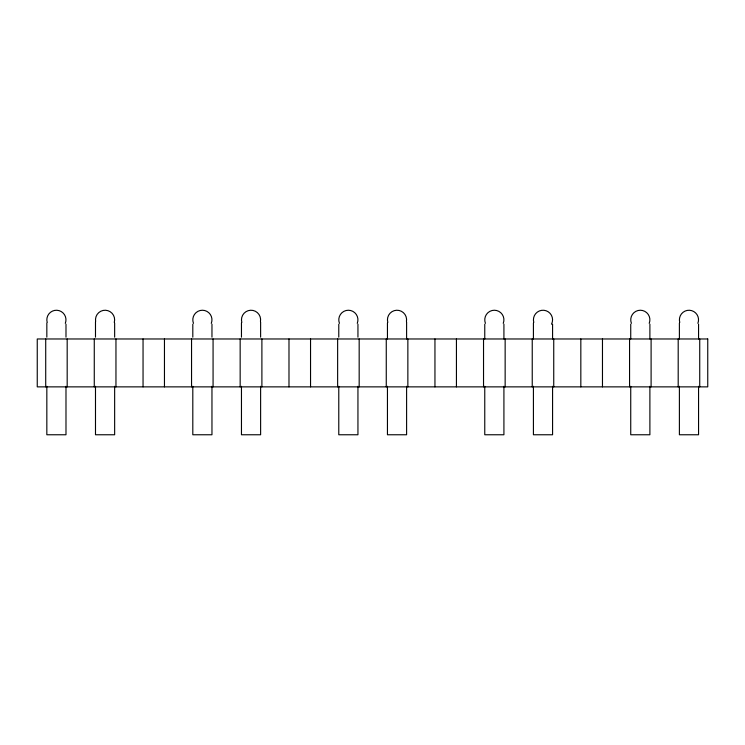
<?xml version="1.0" encoding="UTF-8"?>
<svg xmlns="http://www.w3.org/2000/svg" width="745" height="745" viewBox="0 0 745 745"><rect width="100%" height="100%" fill="white"/><g stroke="black" fill="none" stroke-linecap="round" stroke-linejoin="round"><path stroke-width="1.12" d="M387.447 338.975L387.447 323.051M406.602 338.975L406.602 322.082M484.762 338.975L484.762 324.168M503.918 338.975L503.918 324.168M679.393 338.975L679.393 323.051M698.559 338.975L698.559 324.168M699.732 338.975L699.732 386.869M698.559 386.292L698.559 434.763L679.393 434.763L679.393 386.292M678.192 338.975L678.192 386.869M651.102 338.975L651.102 386.869M649.891 324.168L649.891 338.975M649.891 386.292L649.891 434.763L630.736 434.763L630.736 386.292M630.736 324.168L630.736 338.975M629.562 338.975L629.562 386.869M602.472 338.975L602.472 386.869M580.83 338.975L580.83 386.869M553.74 338.975L553.74 386.869M552.576 324.168L552.576 338.975M552.576 386.292L552.576 434.763L533.42 434.763L533.42 386.292M533.42 323.051L533.42 338.975M532.237 338.975L532.237 386.869M505.147 338.975L505.147 386.869M503.918 386.292L503.918 434.763L484.762 434.763L484.762 386.292M483.533 338.975L483.533 386.869M456.434 338.975L456.434 386.869M434.95 338.975L434.95 386.869M407.86 338.975L407.86 386.869M406.602 386.292L406.602 434.763L387.447 434.763L387.447 386.292M386.264 338.975L386.264 386.869M359.174 338.975L359.174 386.869M357.945 324.168L357.945 337.168M357.945 386.292L357.945 434.763L338.779 434.763L338.779 386.292M338.779 324.168L338.779 337.168M337.634 338.975L337.634 386.869M310.544 338.975L310.544 386.869M288.986 338.975L288.986 386.869M261.895 338.975L261.895 386.869M260.62 322.082L260.62 337.168M260.62 386.292L260.62 434.763L241.464 434.763L241.464 386.292M241.464 323.051L241.464 337.168M240.16 338.975L240.16 386.869M213.07 338.975L213.07 386.869M211.962 324.168L211.962 337.168M211.962 386.292L211.962 434.763L192.806 434.763L192.806 386.292M192.806 324.168L192.806 337.168M191.549 338.975L191.549 386.869M164.459 338.975L164.459 386.869M143.049 338.975L143.049 386.869M115.959 338.975L115.959 386.869M114.646 323.051L114.646 337.168M114.646 386.292L114.646 434.763L95.49 434.763L95.49 386.292M95.49 322.082L95.49 337.168M94.27 338.975L94.27 386.869M67.18 338.975L67.18 386.869M65.988 324.168L65.988 337.168M65.988 386.292L65.988 434.763L46.833 434.763L46.833 386.292M46.833 323.051L46.833 337.168M45.715 338.975L45.715 386.869M47.196 322.455A9.583 9.583 0 0 1 56.881 310.255A9.583 9.583 0 0 1 65.309 323.339M95.649 321.561A9.583 9.583 0 0 1 105.529 310.246A9.583 9.583 0 0 1 114.274 322.455M193.476 323.339A9.583 9.583 0 0 1 202.389 310.237A9.583 9.583 0 0 1 211.291 323.339M241.836 322.455A9.583 9.583 0 0 1 250.581 310.246A9.583 9.583 0 0 1 260.461 321.561M339.459 323.339A9.583 9.583 0 0 1 348.362 310.237A9.583 9.583 0 0 1 357.265 323.339M387.81 322.455A9.583 9.583 0 0 1 396.563 310.246A9.583 9.583 0 0 1 406.444 321.561M485.433 323.339A9.583 9.583 0 0 1 494.335 310.237A9.583 9.583 0 0 1 503.248 323.339M533.793 322.455A9.583 9.583 0 0 1 543.943 310.283A9.583 9.583 0 0 1 551.505 324.215M631.415 323.339A9.583 9.583 0 0 1 640.318 310.237A9.583 9.583 0 0 1 649.221 323.339M679.766 322.455A9.583 9.583 0 0 1 689.442 310.255A9.583 9.583 0 0 1 697.879 323.339M707.75 338.975L37.25 338.975L37.25 386.869L707.75 386.869L707.75 338.975"/></g></svg>
